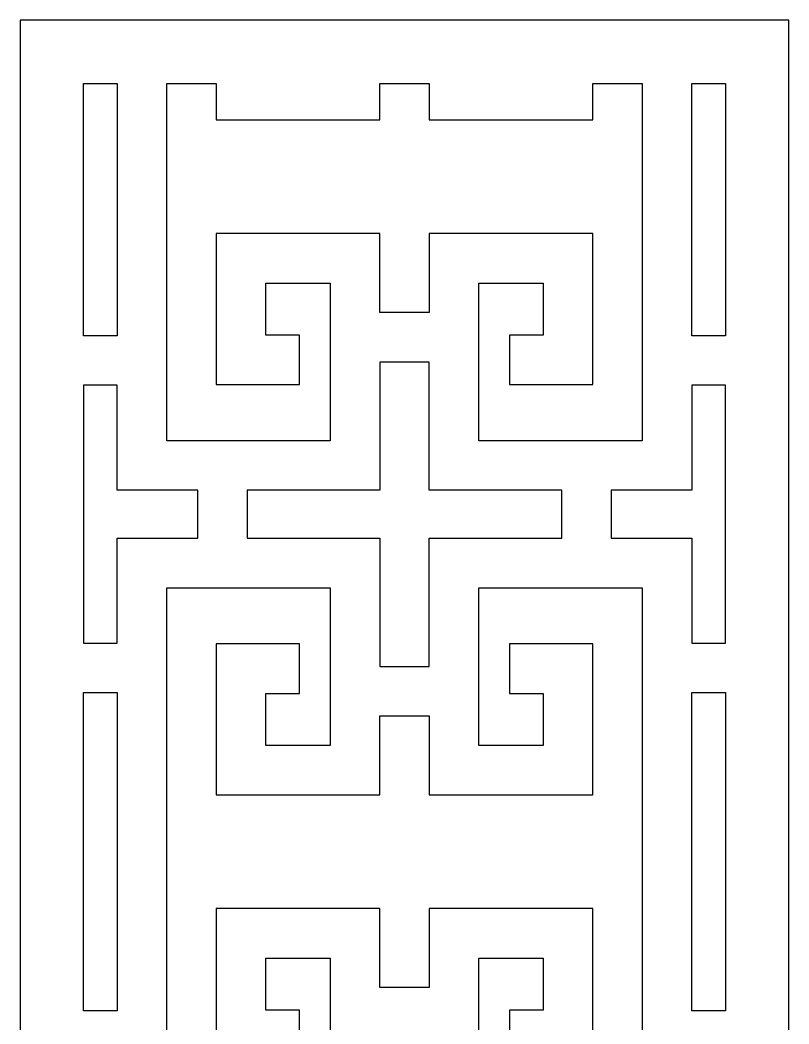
# Model space of a CAD drawing. Header units: centimetres. Extents: x -9.4 to 5.3, y -12.4 to 14.2.
# Drawn here: x -9.38 to -2.59, y 5.31 to 14.17 of the extents above; entities that cross this region are included whole.
import ezdxf

# ---------------------------------------------------------------- set-up
doc = ezdxf.new("R2010")
doc.units = ezdxf.units.CM
doc.header["$MEASUREMENT"] = 0
doc.layers.add('layer 1', color=7, linetype='Continuous')

msp = doc.modelspace()

# ---------------------------------------------------------------- linework, layer by layer
at = {"layer": 'layer 1', "color": 177}
for points, knots in [([(-3.14941, -12.43271), (-3.14941, -12.43271), (-3.44821, -12.43271), (-3.44821, -12.43271), (-3.44821, -12.43271), (-3.44821, -12.43271), (-3.88507, -12.43271), (-3.88507, -12.43271), (-3.88507, -12.43271), (-3.88507, -12.43271), (-4.32191, -12.43271), (-4.32191, -12.43271), (-4.32191, -12.43271), (-4.32191, -12.43271), (-4.75877, -12.43271), (-4.75877, -12.43271), (-4.75877, -12.43271), (-4.75877, -12.43271), (-5.32843, -12.43271), (-5.32843, -12.43271), (-5.32843, -12.43271), (-5.32843, -12.43271), (-6.63896, -12.43271), (-6.63896, -12.43271), (-6.63896, -12.43271), (-6.63896, -12.43271), (-7.20862, -12.43271), (-7.20862, -12.43271), (-7.20862, -12.43271), (-7.20862, -12.43271), (-7.64547, -12.43271), (-7.64547, -12.43271), (-7.64547, -12.43271), (-7.64547, -12.43271), (-8.08232, -12.43271), (-8.08232, -12.43271), (-8.08232, -12.43271), (-8.08232, -12.43271), (-8.51917, -12.43271), (-8.51917, -12.43271), (-8.51917, -12.43271), (-8.51917, -12.43271), (-8.81798, -12.43271), (-8.81798, -12.43271), (-8.81798, -12.43271), (-8.81798, -12.43271), (-9.37717, -12.43271), (-9.37717, -12.43271), (-9.37717, -12.43271), (-9.37717, -12.43271), (-9.37717, -12.43271), (-9.37717, -12.43271), (-9.37717, -12.43271), (-9.37717, -12.43271), (-9.37717, -11.87352), (-9.37717, -11.87352), (-9.37717, -11.87352), (-9.37717, -11.87352), (-9.37717, -11.87352), (-9.37717, -11.87352), (-9.37717, -11.87352), (-9.37717, -11.87352), (-9.37717, -11.04969), (-9.37717, -11.04969), (-9.37717, -11.04969), (-9.37717, -11.04969), (-9.37717, -8.06984), (-9.37717, -8.06984), (-9.37717, -8.06984), (-9.37717, -8.06984), (-9.37717, -5.08999), (-9.37717, -5.08999), (-9.37717, -5.08999), (-9.37717, -5.08999), (-9.37717, -2.11014), (-9.37717, -2.11014), (-9.37717, -2.11014), (-9.37717, -2.11014), (-9.37717, 0.86972), (-9.37717, 0.86972), (-9.37717, 0.86972), (-9.37717, 0.86972), (-9.37717, 3.84957), (-9.37717, 3.84957), (-9.37717, 3.84957), (-9.37717, 3.84957), (-9.37717, 6.82942), (-9.37717, 6.82942), (-9.37717, 6.82942), (-9.37717, 6.82942), (-9.37717, 9.80927), (-9.37717, 9.80927), (-9.37717, 9.80927), (-9.37717, 9.80927), (-9.37717, 12.78912), (-9.37717, 12.78912), (-9.37717, 12.78912), (-9.37717, 12.78912), (-9.37717, 13.61295), (-9.37717, 13.61295), (-9.37717, 13.61295), (-9.37717, 13.61295), (-9.37717, 14.17214), (-9.37717, 14.17214), (-9.37717, 14.17214), (-9.37717, 14.17214), (-8.81798, 14.17214), (-8.81798, 14.17214), (-8.81798, 14.17214), (-8.81798, 14.17214), (-8.51917, 14.17214), (-8.51917, 14.17214), (-8.51917, 14.17214), (-8.51917, 14.17214), (-8.08232, 14.17214), (-8.08232, 14.17214), (-8.08232, 14.17214), (-8.08232, 14.17214), (-7.64547, 14.17214), (-7.64547, 14.17214), (-7.64547, 14.17214), (-7.64547, 14.17214), (-7.20862, 14.17214), (-7.20862, 14.17214), (-7.20862, 14.17214), (-7.20862, 14.17214), (-6.63896, 14.17214), (-6.63896, 14.17214), (-6.63896, 14.17214), (-6.63896, 14.17214), (-5.32843, 14.17214), (-5.32843, 14.17214), (-5.32843, 14.17214), (-5.32843, 14.17214), (-4.75877, 14.17214), (-4.75877, 14.17214), (-4.75877, 14.17214), (-4.75877, 14.17214), (-4.32191, 14.17214), (-4.32191, 14.17214), (-4.32191, 14.17214), (-4.32191, 14.17214), (-3.88507, 14.17214), (-3.88507, 14.17214), (-3.88507, 14.17214), (-3.88507, 14.17214), (-3.44821, 14.17214), (-3.44821, 14.17214), (-3.44821, 14.17214), (-3.44821, 14.17214), (-3.14941, 14.17214), (-3.14941, 14.17214), (-3.14941, 14.17214), (-3.14941, 14.17214), (-2.59022, 14.17214), (-2.59022, 14.17214), (-2.59022, 14.17214), (-2.59022, 14.17214), (-2.59022, 14.17214), (-2.59022, 14.17214), (-2.59022, 14.17214), (-2.59022, 14.17214), (-2.59022, 13.61295), (-2.59022, 13.61295), (-2.59022, 13.61295), (-2.59022, 13.61295), (-2.59022, 13.61295), (-2.59022, 13.61295), (-2.59022, 13.61295), (-2.59022, 13.61295), (-2.59022, 12.78912), (-2.59022, 12.78912), (-2.59022, 12.78912), (-2.59022, 12.78912), (-2.59022, 9.80927), (-2.59022, 9.80927), (-2.59022, 9.80927), (-2.59022, 9.80927), (-2.59022, 6.82942), (-2.59022, 6.82942), (-2.59022, 6.82942), (-2.59022, 6.82942), (-2.59022, 3.84957), (-2.59022, 3.84957), (-2.59022, 3.84957), (-2.59022, 3.84957), (-2.59022, 0.86972), (-2.59022, 0.86972), (-2.59022, 0.86972), (-2.59022, 0.86972), (-2.59022, -2.11014), (-2.59022, -2.11014), (-2.59022, -2.11014), (-2.59022, -2.11014), (-2.59022, -5.08999), (-2.59022, -5.08999), (-2.59022, -5.08999), (-2.59022, -5.08999), (-2.59022, -8.06984), (-2.59022, -8.06984), (-2.59022, -8.06984), (-2.59022, -8.06984), (-2.59022, -11.04969), (-2.59022, -11.04969), (-2.59022, -11.04969), (-2.59022, -11.04969), (-2.59022, -11.87352), (-2.59022, -11.87352), (-2.59022, -11.87352), (-2.59022, -11.87352), (-2.59022, -12.43271), (-2.59022, -12.43271), (-2.59022, -12.43271), (-2.59022, -12.43271), (-3.14941, -12.43271), (-3.14941, -12.43271)], [0, 0, 0, 0, 0.0181818, 0.0181818, 0.0181818, 0.0181818, 0.0363636, 0.0363636, 0.0363636, 0.0363636, 0.0545455, 0.0545455, 0.0545455, 0.0545455, 0.0727273, 0.0727273, 0.0727273, 0.0727273, 0.0909091, 0.0909091, 0.0909091, 0.0909091, 0.1090909, 0.1090909, 0.1090909, 0.1090909, 0.1272727, 0.1272727, 0.1272727, 0.1272727, 0.1454545, 0.1454545, 0.1454545, 0.1454545, 0.1636364, 0.1636364, 0.1636364, 0.1636364, 0.1818182, 0.1818182, 0.1818182, 0.1818182, 0.2, 0.2, 0.2, 0.2, 0.2181818, 0.2181818, 0.2181818, 0.2181818, 0.2363636, 0.2363636, 0.2363636, 0.2363636, 0.2545455, 0.2545455, 0.2545455, 0.2545455, 0.2727273, 0.2727273, 0.2727273, 0.2727273, 0.2909091, 0.2909091, 0.2909091, 0.2909091, 0.3090909, 0.3090909, 0.3090909, 0.3090909, 0.3272727, 0.3272727, 0.3272727, 0.3272727, 0.3454545, 0.3454545, 0.3454545, 0.3454545, 0.3636364, 0.3636364, 0.3636364, 0.3636364, 0.3818182, 0.3818182, 0.3818182, 0.3818182, 0.4, 0.4, 0.4, 0.4, 0.4181818, 0.4181818, 0.4181818, 0.4181818, 0.4363636, 0.4363636, 0.4363636, 0.4363636, 0.4545455, 0.4545455, 0.4545455, 0.4545455, 0.4727273, 0.4727273, 0.4727273, 0.4727273, 0.4909091, 0.4909091, 0.4909091, 0.4909091, 0.5090909, 0.5090909, 0.5090909, 0.5090909, 0.5272727, 0.5272727, 0.5272727, 0.5272727, 0.5454545, 0.5454545, 0.5454545, 0.5454545, 0.5636364, 0.5636364, 0.5636364, 0.5636364, 0.5818182, 0.5818182, 0.5818182, 0.5818182, 0.6, 0.6, 0.6, 0.6, 0.6181818, 0.6181818, 0.6181818, 0.6181818, 0.6363636, 0.6363636, 0.6363636, 0.6363636, 0.6545455, 0.6545455, 0.6545455, 0.6545455, 0.6727273, 0.6727273, 0.6727273, 0.6727273, 0.6909091, 0.6909091, 0.6909091, 0.6909091, 0.7090909, 0.7090909, 0.7090909, 0.7090909, 0.7272727, 0.7272727, 0.7272727, 0.7272727, 0.7454545, 0.7454545, 0.7454545, 0.7454545, 0.7636364, 0.7636364, 0.7636364, 0.7636364, 0.7818182, 0.7818182, 0.7818182, 0.7818182, 0.8, 0.8, 0.8, 0.8, 0.8181818, 0.8181818, 0.8181818, 0.8181818, 0.8363636, 0.8363636, 0.8363636, 0.8363636, 0.8545455, 0.8545455, 0.8545455, 0.8545455, 0.8727273, 0.8727273, 0.8727273, 0.8727273, 0.8909091, 0.8909091, 0.8909091, 0.8909091, 0.9090909, 0.9090909, 0.9090909, 0.9090909, 0.9272727, 0.9272727, 0.9272727, 0.9272727, 0.9454545, 0.9454545, 0.9454545, 0.9454545, 0.9636364, 0.9636364, 0.9636364, 0.9636364, 1, 1, 1, 1]), ([(-8.51917, 13.61295), (-8.51917, 13.61295), (-8.81798, 13.61295), (-8.81798, 13.61295), (-8.81798, 13.61295), (-8.81798, 13.61295), (-8.81798, 12.78912), (-8.81798, 12.78912), (-8.81798, 12.78912), (-8.81798, 12.78912), (-8.81798, 11.38471), (-8.81798, 11.38471), (-8.81798, 11.38471), (-8.81798, 11.38471), (-8.51917, 11.38471), (-8.51917, 11.38471), (-8.51917, 11.38471), (-8.51917, 11.38471), (-8.51917, 12.78912), (-8.51917, 12.78912), (-8.51917, 12.78912), (-8.51917, 12.78912), (-8.51917, 13.61295), (-8.51917, 13.61295)], [0, 0, 0, 0, 0.1428571, 0.1428571, 0.1428571, 0.1428571, 0.2857143, 0.2857143, 0.2857143, 0.2857143, 0.4285714, 0.4285714, 0.4285714, 0.4285714, 0.5714286, 0.5714286, 0.5714286, 0.5714286, 0.7142857, 0.7142857, 0.7142857, 0.7142857, 1, 1, 1, 1]), ([(-3.88507, 13.61295), (-3.88507, 13.61295), (-4.32191, 13.61295), (-4.32191, 13.61295), (-4.32191, 13.61295), (-4.32191, 13.61295), (-4.32191, 13.29142), (-4.32191, 13.29142), (-4.32191, 13.29142), (-4.32191, 13.29142), (-4.75877, 13.29142), (-4.75877, 13.29142), (-4.75877, 13.29142), (-4.75877, 13.29142), (-4.75877, 13.29142), (-4.75877, 13.29142), (-4.75877, 13.29142), (-4.75877, 13.29142), (-5.32844, 13.29142), (-5.32844, 13.29142), (-5.32844, 13.29142), (-5.32844, 13.29142), (-5.32844, 13.29142), (-5.32844, 13.29142), (-5.32844, 13.29142), (-5.32844, 13.29142), (-5.76528, 13.29142), (-5.76528, 13.29142), (-5.76528, 13.29142), (-5.76528, 13.29142), (-5.76529, 13.61295), (-5.76529, 13.61295), (-5.76529, 13.61295), (-5.76529, 13.61295), (-6.2021, 13.61295), (-6.2021, 13.61295), (-6.2021, 13.61295), (-6.2021, 13.61295), (-6.2021, 13.29142), (-6.2021, 13.29142), (-6.2021, 13.29142), (-6.2021, 13.29142), (-6.63895, 13.29142), (-6.63895, 13.29142), (-6.63895, 13.29142), (-6.63895, 13.29142), (-6.63895, 13.29142), (-6.63895, 13.29142), (-6.63895, 13.29142), (-6.63895, 13.29142), (-7.20862, 13.29142), (-7.20862, 13.29142), (-7.20862, 13.29142), (-7.20862, 13.29142), (-7.20862, 13.29142), (-7.20862, 13.29142), (-7.20862, 13.29142), (-7.20862, 13.29142), (-7.64547, 13.29142), (-7.64547, 13.29142), (-7.64547, 13.29142), (-7.64547, 13.29142), (-7.64547, 13.61295), (-7.64547, 13.61295), (-7.64547, 13.61295), (-7.64547, 13.61295), (-8.08232, 13.61295), (-8.08232, 13.61295), (-8.08232, 13.61295), (-8.08232, 13.61295), (-8.08232, 12.78912), (-8.08232, 12.78912), (-8.08232, 12.78912), (-8.08232, 12.78912), (-8.08232, 10.45821), (-8.08232, 10.45821), (-8.08232, 10.45821), (-8.08232, 10.45821), (-6.63896, 10.45821), (-6.63896, 10.45821), (-6.63896, 10.45821), (-6.63896, 10.45821), (-6.63896, 11.84996), (-6.63896, 11.84996), (-6.63896, 11.84996), (-6.63896, 11.84996), (-7.20862, 11.84996), (-7.20862, 11.84996), (-7.20862, 11.84996), (-7.20862, 11.84996), (-7.20862, 11.39105), (-7.20862, 11.39105), (-7.20862, 11.39105), (-7.20862, 11.39105), (-6.90981, 11.39105), (-6.90981, 11.39105), (-6.90981, 11.39105), (-6.90981, 11.39105), (-6.90981, 10.95419), (-6.90981, 10.95419), (-6.90981, 10.95419), (-6.90981, 10.95419), (-7.20862, 10.95419), (-7.20862, 10.95419), (-7.20862, 10.95419), (-7.20862, 10.95419), (-7.20862, 10.95419), (-7.20862, 10.95419), (-7.20862, 10.95419), (-7.20862, 10.95419), (-7.64547, 10.95419), (-7.64547, 10.95419), (-7.64547, 10.95419), (-7.64547, 10.95419), (-7.64547, 12.28683), (-7.64547, 12.28683), (-7.64547, 12.28683), (-7.64547, 12.28683), (-7.20862, 12.28683), (-7.20862, 12.28683), (-7.20862, 12.28683), (-7.20862, 12.28683), (-7.20862, 12.28683), (-7.20862, 12.28683), (-7.20862, 12.28683), (-7.20862, 12.28683), (-6.63895, 12.28683), (-6.63895, 12.28683), (-6.63895, 12.28683), (-6.63895, 12.28683), (-6.63895, 12.28682), (-6.63895, 12.28682), (-6.63895, 12.28682), (-6.63895, 12.28682), (-6.2021, 12.28682), (-6.2021, 12.28682), (-6.2021, 12.28682), (-6.2021, 12.28682), (-6.2021, 11.5897), (-6.2021, 11.5897), (-6.2021, 11.5897), (-6.2021, 11.5897), (-5.98369, 11.5897), (-5.98369, 11.5897), (-5.98369, 11.5897), (-5.98369, 11.5897), (-5.76529, 11.5897), (-5.76529, 11.5897), (-5.76529, 11.5897), (-5.76529, 11.5897), (-5.76528, 12.28682), (-5.76528, 12.28682), (-5.76528, 12.28682), (-5.76528, 12.28682), (-5.32844, 12.28682), (-5.32844, 12.28682), (-5.32844, 12.28682), (-5.32844, 12.28682), (-5.32844, 12.28683), (-5.32844, 12.28683), (-5.32844, 12.28683), (-5.32844, 12.28683), (-4.75877, 12.28683), (-4.75877, 12.28683), (-4.75877, 12.28683), (-4.75877, 12.28683), (-4.75877, 12.28683), (-4.75877, 12.28683), (-4.75877, 12.28683), (-4.75877, 12.28683), (-4.32191, 12.28683), (-4.32191, 12.28683), (-4.32191, 12.28683), (-4.32191, 12.28683), (-4.32191, 10.95419), (-4.32191, 10.95419), (-4.32191, 10.95419), (-4.32191, 10.95419), (-4.75876, 10.95419), (-4.75876, 10.95419), (-4.75876, 10.95419), (-4.75876, 10.95419), (-4.75877, 10.95419), (-4.75877, 10.95419), (-4.75877, 10.95419), (-4.75877, 10.95419), (-5.05758, 10.95419), (-5.05758, 10.95419), (-5.05758, 10.95419), (-5.05758, 10.95419), (-5.05758, 11.39105), (-5.05758, 11.39105), (-5.05758, 11.39105), (-5.05758, 11.39105), (-4.75877, 11.39105), (-4.75877, 11.39105), (-4.75877, 11.39105), (-4.75877, 11.39105), (-4.75877, 11.84996), (-4.75877, 11.84996), (-4.75877, 11.84996), (-4.75877, 11.84996), (-5.32843, 11.84996), (-5.32843, 11.84996), (-5.32843, 11.84996), (-5.32843, 11.84996), (-5.32843, 10.45821), (-5.32843, 10.45821), (-5.32843, 10.45821), (-5.32843, 10.45821), (-3.88507, 10.45821), (-3.88507, 10.45821), (-3.88507, 10.45821), (-3.88507, 10.45821), (-3.88507, 12.78912), (-3.88507, 12.78912), (-3.88507, 12.78912), (-3.88507, 12.78912), (-3.88507, 13.61295), (-3.88507, 13.61295)], [0, 0, 0, 0, 0.0178571, 0.0178571, 0.0178571, 0.0178571, 0.0357143, 0.0357143, 0.0357143, 0.0357143, 0.0535714, 0.0535714, 0.0535714, 0.0535714, 0.0714286, 0.0714286, 0.0714286, 0.0714286, 0.0892857, 0.0892857, 0.0892857, 0.0892857, 0.1071429, 0.1071429, 0.1071429, 0.1071429, 0.125, 0.125, 0.125, 0.125, 0.1428571, 0.1428571, 0.1428571, 0.1428571, 0.1607143, 0.1607143, 0.1607143, 0.1607143, 0.1785714, 0.1785714, 0.1785714, 0.1785714, 0.1964286, 0.1964286, 0.1964286, 0.1964286, 0.2142857, 0.2142857, 0.2142857, 0.2142857, 0.2321429, 0.2321429, 0.2321429, 0.2321429, 0.25, 0.25, 0.25, 0.25, 0.2678571, 0.2678571, 0.2678571, 0.2678571, 0.2857143, 0.2857143, 0.2857143, 0.2857143, 0.3035714, 0.3035714, 0.3035714, 0.3035714, 0.3214286, 0.3214286, 0.3214286, 0.3214286, 0.3392857, 0.3392857, 0.3392857, 0.3392857, 0.3571429, 0.3571429, 0.3571429, 0.3571429, 0.375, 0.375, 0.375, 0.375, 0.3928571, 0.3928571, 0.3928571, 0.3928571, 0.4107143, 0.4107143, 0.4107143, 0.4107143, 0.4285714, 0.4285714, 0.4285714, 0.4285714, 0.4464286, 0.4464286, 0.4464286, 0.4464286, 0.4642857, 0.4642857, 0.4642857, 0.4642857, 0.4821429, 0.4821429, 0.4821429, 0.4821429, 0.5, 0.5, 0.5, 0.5, 0.5178571, 0.5178571, 0.5178571, 0.5178571, 0.5357143, 0.5357143, 0.5357143, 0.5357143, 0.5535714, 0.5535714, 0.5535714, 0.5535714, 0.5714286, 0.5714286, 0.5714286, 0.5714286, 0.5892857, 0.5892857, 0.5892857, 0.5892857, 0.6071429, 0.6071429, 0.6071429, 0.6071429, 0.625, 0.625, 0.625, 0.625, 0.6428571, 0.6428571, 0.6428571, 0.6428571, 0.6607143, 0.6607143, 0.6607143, 0.6607143, 0.6785714, 0.6785714, 0.6785714, 0.6785714, 0.6964286, 0.6964286, 0.6964286, 0.6964286, 0.7142857, 0.7142857, 0.7142857, 0.7142857, 0.7321429, 0.7321429, 0.7321429, 0.7321429, 0.75, 0.75, 0.75, 0.75, 0.7678571, 0.7678571, 0.7678571, 0.7678571, 0.7857143, 0.7857143, 0.7857143, 0.7857143, 0.8035714, 0.8035714, 0.8035714, 0.8035714, 0.8214286, 0.8214286, 0.8214286, 0.8214286, 0.8392857, 0.8392857, 0.8392857, 0.8392857, 0.8571429, 0.8571429, 0.8571429, 0.8571429, 0.875, 0.875, 0.875, 0.875, 0.8928571, 0.8928571, 0.8928571, 0.8928571, 0.9107143, 0.9107143, 0.9107143, 0.9107143, 0.9285714, 0.9285714, 0.9285714, 0.9285714, 0.9464286, 0.9464286, 0.9464286, 0.9464286, 0.9642857, 0.9642857, 0.9642857, 0.9642857, 1, 1, 1, 1]), ([(-3.14941, 13.61295), (-3.14941, 13.61295), (-3.44821, 13.61295), (-3.44821, 13.61295), (-3.44821, 13.61295), (-3.44821, 13.61295), (-3.44821, 12.78912), (-3.44821, 12.78912), (-3.44821, 12.78912), (-3.44821, 12.78912), (-3.44821, 11.38471), (-3.44821, 11.38471), (-3.44821, 11.38471), (-3.44821, 11.38471), (-3.14941, 11.38471), (-3.14941, 11.38471), (-3.14941, 11.38471), (-3.14941, 11.38471), (-3.14941, 12.78912), (-3.14941, 12.78912), (-3.14941, 12.78912), (-3.14941, 12.78912), (-3.14941, 13.61295), (-3.14941, 13.61295)], [0, 0, 0, 0, 0.1428571, 0.1428571, 0.1428571, 0.1428571, 0.2857143, 0.2857143, 0.2857143, 0.2857143, 0.4285714, 0.4285714, 0.4285714, 0.4285714, 0.5714286, 0.5714286, 0.5714286, 0.5714286, 0.7142857, 0.7142857, 0.7142857, 0.7142857, 1, 1, 1, 1]), ([(-5.76529, 11.15284), (-5.76529, 11.15284), (-5.76528, 10.02135), (-5.76528, 10.02135), (-5.76528, 10.02135), (-5.76528, 10.02135), (-5.32843, 10.02135), (-5.32843, 10.02135), (-5.32843, 10.02135), (-5.32843, 10.02135), (-5.32843, 10.02135), (-5.32843, 10.02135), (-5.32843, 10.02135), (-5.32843, 10.02135), (-4.59626, 10.02135), (-4.59626, 10.02135), (-4.59626, 10.02135), (-4.59626, 10.02135), (-4.59626, 9.80927), (-4.59626, 9.80927), (-4.59626, 9.80927), (-4.59626, 9.80927), (-4.59626, 9.59719), (-4.59626, 9.59719), (-4.59626, 9.59719), (-4.59626, 9.59719), (-5.32843, 9.59719), (-5.32843, 9.59719), (-5.32843, 9.59719), (-5.32843, 9.59719), (-5.32843, 9.59719), (-5.32843, 9.59719), (-5.32843, 9.59719), (-5.32843, 9.59719), (-5.76528, 9.59719), (-5.76528, 9.59719), (-5.76528, 9.59719), (-5.76528, 9.59719), (-5.76529, 8.46571), (-5.76529, 8.46571), (-5.76529, 8.46571), (-5.76529, 8.46571), (-5.98369, 8.46571), (-5.98369, 8.46571), (-5.98369, 8.46571), (-5.98369, 8.46571), (-6.2021, 8.46571), (-6.2021, 8.46571), (-6.2021, 8.46571), (-6.2021, 8.46571), (-6.2021, 9.59719), (-6.2021, 9.59719), (-6.2021, 9.59719), (-6.2021, 9.59719), (-6.63895, 9.59719), (-6.63895, 9.59719), (-6.63895, 9.59719), (-6.63895, 9.59719), (-6.63896, 9.59719), (-6.63896, 9.59719), (-6.63896, 9.59719), (-6.63896, 9.59719), (-7.37113, 9.59719), (-7.37113, 9.59719), (-7.37113, 9.59719), (-7.37113, 9.59719), (-7.37113, 9.80927), (-7.37113, 9.80927), (-7.37113, 9.80927), (-7.37113, 9.80927), (-7.37113, 10.02135), (-7.37113, 10.02135), (-7.37113, 10.02135), (-7.37113, 10.02135), (-6.63896, 10.02135), (-6.63896, 10.02135), (-6.63896, 10.02135), (-6.63896, 10.02135), (-6.63895, 10.02135), (-6.63895, 10.02135), (-6.63895, 10.02135), (-6.63895, 10.02135), (-6.2021, 10.02135), (-6.2021, 10.02135), (-6.2021, 10.02135), (-6.2021, 10.02135), (-6.2021, 11.15284), (-6.2021, 11.15284), (-6.2021, 11.15284), (-6.2021, 11.15284), (-5.98369, 11.15284), (-5.98369, 11.15284), (-5.98369, 11.15284), (-5.98369, 11.15284), (-5.76529, 11.15284), (-5.76529, 11.15284)], [0, 0, 0, 0, 0.04, 0.04, 0.04, 0.04, 0.08, 0.08, 0.08, 0.08, 0.12, 0.12, 0.12, 0.12, 0.16, 0.16, 0.16, 0.16, 0.2, 0.2, 0.2, 0.2, 0.24, 0.24, 0.24, 0.24, 0.28, 0.28, 0.28, 0.28, 0.32, 0.32, 0.32, 0.32, 0.36, 0.36, 0.36, 0.36, 0.4, 0.4, 0.4, 0.4, 0.44, 0.44, 0.44, 0.44, 0.48, 0.48, 0.48, 0.48, 0.52, 0.52, 0.52, 0.52, 0.56, 0.56, 0.56, 0.56, 0.6, 0.6, 0.6, 0.6, 0.64, 0.64, 0.64, 0.64, 0.68, 0.68, 0.68, 0.68, 0.72, 0.72, 0.72, 0.72, 0.76, 0.76, 0.76, 0.76, 0.8, 0.8, 0.8, 0.8, 0.84, 0.84, 0.84, 0.84, 0.88, 0.88, 0.88, 0.88, 0.92, 0.92, 0.92, 0.92, 1, 1, 1, 1]), ([(-8.81798, 9.80927), (-8.81798, 9.80927), (-8.81798, 10.94785), (-8.81798, 10.94785), (-8.81798, 10.94785), (-8.81798, 10.94785), (-8.51917, 10.94785), (-8.51917, 10.94785), (-8.51917, 10.94785), (-8.51917, 10.94785), (-8.51917, 10.02135), (-8.51917, 10.02135), (-8.51917, 10.02135), (-8.51917, 10.02135), (-8.08232, 10.02135), (-8.08232, 10.02135), (-8.08232, 10.02135), (-8.08232, 10.02135), (-8.08232, 10.02135), (-8.08232, 10.02135), (-8.08232, 10.02135), (-8.08232, 10.02135), (-7.80798, 10.02135), (-7.80798, 10.02135), (-7.80798, 10.02135), (-7.80798, 10.02135), (-7.80798, 9.80927), (-7.80798, 9.80927), (-7.80798, 9.80927), (-7.80798, 9.80927), (-7.80798, 9.59719), (-7.80798, 9.59719), (-7.80798, 9.59719), (-7.80798, 9.59719), (-8.08232, 9.59719), (-8.08232, 9.59719), (-8.08232, 9.59719), (-8.08232, 9.59719), (-8.08232, 9.59719), (-8.08232, 9.59719), (-8.08232, 9.59719), (-8.08232, 9.59719), (-8.51917, 9.59719), (-8.51917, 9.59719), (-8.51917, 9.59719), (-8.51917, 9.59719), (-8.51917, 8.67069), (-8.51917, 8.67069), (-8.51917, 8.67069), (-8.51917, 8.67069), (-8.81798, 8.67069), (-8.81798, 8.67069), (-8.81798, 8.67069), (-8.81798, 8.67069), (-8.81798, 9.80927), (-8.81798, 9.80927)], [0, 0, 0, 0, 0.0666667, 0.0666667, 0.0666667, 0.0666667, 0.1333333, 0.1333333, 0.1333333, 0.1333333, 0.2, 0.2, 0.2, 0.2, 0.2666667, 0.2666667, 0.2666667, 0.2666667, 0.3333333, 0.3333333, 0.3333333, 0.3333333, 0.4, 0.4, 0.4, 0.4, 0.4666667, 0.4666667, 0.4666667, 0.4666667, 0.5333333, 0.5333333, 0.5333333, 0.5333333, 0.6, 0.6, 0.6, 0.6, 0.6666667, 0.6666667, 0.6666667, 0.6666667, 0.7333333, 0.7333333, 0.7333333, 0.7333333, 0.8, 0.8, 0.8, 0.8, 0.8666667, 0.8666667, 0.8666667, 0.8666667, 1, 1, 1, 1]), ([(-4.1594, 9.80927), (-4.1594, 9.80927), (-4.1594, 10.02135), (-4.1594, 10.02135), (-4.1594, 10.02135), (-4.1594, 10.02135), (-3.88507, 10.02135), (-3.88507, 10.02135), (-3.88507, 10.02135), (-3.88507, 10.02135), (-3.88506, 10.02135), (-3.88506, 10.02135), (-3.88506, 10.02135), (-3.88506, 10.02135), (-3.44821, 10.02135), (-3.44821, 10.02135), (-3.44821, 10.02135), (-3.44821, 10.02135), (-3.44821, 10.94785), (-3.44821, 10.94785), (-3.44821, 10.94785), (-3.44821, 10.94785), (-3.14941, 10.94785), (-3.14941, 10.94785), (-3.14941, 10.94785), (-3.14941, 10.94785), (-3.14941, 9.80927), (-3.14941, 9.80927), (-3.14941, 9.80927), (-3.14941, 9.80927), (-3.14941, 8.67069), (-3.14941, 8.67069), (-3.14941, 8.67069), (-3.14941, 8.67069), (-3.44821, 8.67069), (-3.44821, 8.67069), (-3.44821, 8.67069), (-3.44821, 8.67069), (-3.44821, 9.59719), (-3.44821, 9.59719), (-3.44821, 9.59719), (-3.44821, 9.59719), (-3.88506, 9.59719), (-3.88506, 9.59719), (-3.88506, 9.59719), (-3.88506, 9.59719), (-3.88507, 9.59719), (-3.88507, 9.59719), (-3.88507, 9.59719), (-3.88507, 9.59719), (-4.1594, 9.59719), (-4.1594, 9.59719), (-4.1594, 9.59719), (-4.1594, 9.59719), (-4.1594, 9.80927), (-4.1594, 9.80927)], [0, 0, 0, 0, 0.0666667, 0.0666667, 0.0666667, 0.0666667, 0.1333333, 0.1333333, 0.1333333, 0.1333333, 0.2, 0.2, 0.2, 0.2, 0.2666667, 0.2666667, 0.2666667, 0.2666667, 0.3333333, 0.3333333, 0.3333333, 0.3333333, 0.4, 0.4, 0.4, 0.4, 0.4666667, 0.4666667, 0.4666667, 0.4666667, 0.5333333, 0.5333333, 0.5333333, 0.5333333, 0.6, 0.6, 0.6, 0.6, 0.6666667, 0.6666667, 0.6666667, 0.6666667, 0.7333333, 0.7333333, 0.7333333, 0.7333333, 0.8, 0.8, 0.8, 0.8, 0.8666667, 0.8666667, 0.8666667, 0.8666667, 1, 1, 1, 1]), ([(-3.88507, 6.82942), (-3.88507, 6.82942), (-3.88507, 9.16033), (-3.88507, 9.16033), (-3.88507, 9.16033), (-3.88507, 9.16033), (-5.32843, 9.16033), (-5.32843, 9.16033), (-5.32843, 9.16033), (-5.32843, 9.16033), (-5.32843, 7.76858), (-5.32843, 7.76858), (-5.32843, 7.76858), (-5.32843, 7.76858), (-4.75877, 7.76858), (-4.75877, 7.76858), (-4.75877, 7.76858), (-4.75877, 7.76858), (-4.75877, 8.22749), (-4.75877, 8.22749), (-4.75877, 8.22749), (-4.75877, 8.22749), (-5.05758, 8.22749), (-5.05758, 8.22749), (-5.05758, 8.22749), (-5.05758, 8.22749), (-5.05758, 8.66435), (-5.05758, 8.66435), (-5.05758, 8.66435), (-5.05758, 8.66435), (-4.75877, 8.66435), (-4.75877, 8.66435), (-4.75877, 8.66435), (-4.75877, 8.66435), (-4.75876, 8.66435), (-4.75876, 8.66435), (-4.75876, 8.66435), (-4.75876, 8.66435), (-4.32191, 8.66435), (-4.32191, 8.66435), (-4.32191, 8.66435), (-4.32191, 8.66435), (-4.32191, 7.33172), (-4.32191, 7.33172), (-4.32191, 7.33172), (-4.32191, 7.33172), (-4.75877, 7.33172), (-4.75877, 7.33172), (-4.75877, 7.33172), (-4.75877, 7.33172), (-4.75877, 7.33172), (-4.75877, 7.33172), (-4.75877, 7.33172), (-4.75877, 7.33172), (-5.32844, 7.33172), (-5.32844, 7.33172), (-5.32844, 7.33172), (-5.32844, 7.33172), (-5.32844, 7.33172), (-5.32844, 7.33172), (-5.32844, 7.33172), (-5.32844, 7.33172), (-5.76528, 7.33172), (-5.76528, 7.33172), (-5.76528, 7.33172), (-5.76528, 7.33172), (-5.76529, 8.02884), (-5.76529, 8.02884), (-5.76529, 8.02884), (-5.76529, 8.02884), (-5.98369, 8.02884), (-5.98369, 8.02884), (-5.98369, 8.02884), (-5.98369, 8.02884), (-6.2021, 8.02884), (-6.2021, 8.02884), (-6.2021, 8.02884), (-6.2021, 8.02884), (-6.2021, 7.33172), (-6.2021, 7.33172), (-6.2021, 7.33172), (-6.2021, 7.33172), (-6.63895, 7.33172), (-6.63895, 7.33172), (-6.63895, 7.33172), (-6.63895, 7.33172), (-6.63895, 7.33172), (-6.63895, 7.33172), (-6.63895, 7.33172), (-6.63895, 7.33172), (-7.20862, 7.33172), (-7.20862, 7.33172), (-7.20862, 7.33172), (-7.20862, 7.33172), (-7.20862, 7.33172), (-7.20862, 7.33172), (-7.20862, 7.33172), (-7.20862, 7.33172), (-7.64547, 7.33172), (-7.64547, 7.33172), (-7.64547, 7.33172), (-7.64547, 7.33172), (-7.64547, 8.66435), (-7.64547, 8.66435), (-7.64547, 8.66435), (-7.64547, 8.66435), (-7.20862, 8.66435), (-7.20862, 8.66435), (-7.20862, 8.66435), (-7.20862, 8.66435), (-7.20862, 8.66435), (-7.20862, 8.66435), (-7.20862, 8.66435), (-7.20862, 8.66435), (-6.90981, 8.66435), (-6.90981, 8.66435), (-6.90981, 8.66435), (-6.90981, 8.66435), (-6.90981, 8.22749), (-6.90981, 8.22749), (-6.90981, 8.22749), (-6.90981, 8.22749), (-7.20862, 8.22749), (-7.20862, 8.22749), (-7.20862, 8.22749), (-7.20862, 8.22749), (-7.20862, 7.76858), (-7.20862, 7.76858), (-7.20862, 7.76858), (-7.20862, 7.76858), (-6.63896, 7.76858), (-6.63896, 7.76858), (-6.63896, 7.76858), (-6.63896, 7.76858), (-6.63896, 9.16033), (-6.63896, 9.16033), (-6.63896, 9.16033), (-6.63896, 9.16033), (-8.08232, 9.16033), (-8.08232, 9.16033), (-8.08232, 9.16033), (-8.08232, 9.16033), (-8.08232, 6.82942), (-8.08232, 6.82942), (-8.08232, 6.82942), (-8.08232, 6.82942), (-8.08232, 4.49851), (-8.08232, 4.49851), (-8.08232, 4.49851), (-8.08232, 4.49851), (-6.63896, 4.49851), (-6.63896, 4.49851), (-6.63896, 4.49851), (-6.63896, 4.49851), (-6.63896, 5.89026), (-6.63896, 5.89026), (-6.63896, 5.89026), (-6.63896, 5.89026), (-7.20862, 5.89026), (-7.20862, 5.89026), (-7.20862, 5.89026), (-7.20862, 5.89026), (-7.20862, 5.43135), (-7.20862, 5.43135), (-7.20862, 5.43135), (-7.20862, 5.43135), (-6.90981, 5.43135), (-6.90981, 5.43135), (-6.90981, 5.43135), (-6.90981, 5.43135), (-6.90981, 4.99449), (-6.90981, 4.99449), (-6.90981, 4.99449), (-6.90981, 4.99449), (-7.20862, 4.99449), (-7.20862, 4.99449), (-7.20862, 4.99449), (-7.20862, 4.99449), (-7.20862, 4.99449), (-7.20862, 4.99449), (-7.20862, 4.99449), (-7.20862, 4.99449), (-7.64547, 4.99449), (-7.64547, 4.99449), (-7.64547, 4.99449), (-7.64547, 4.99449), (-7.64547, 6.32712), (-7.64547, 6.32712), (-7.64547, 6.32712), (-7.64547, 6.32712), (-7.20862, 6.32712), (-7.20862, 6.32712), (-7.20862, 6.32712), (-7.20862, 6.32712), (-7.20862, 6.32712), (-7.20862, 6.32712), (-7.20862, 6.32712), (-7.20862, 6.32712), (-6.63895, 6.32712), (-6.63895, 6.32712), (-6.63895, 6.32712), (-6.63895, 6.32712), (-6.63895, 6.32712), (-6.63895, 6.32712), (-6.63895, 6.32712), (-6.63895, 6.32712), (-6.2021, 6.32712), (-6.2021, 6.32712), (-6.2021, 6.32712), (-6.2021, 6.32712), (-6.2021, 5.63), (-6.2021, 5.63), (-6.2021, 5.63), (-6.2021, 5.63), (-5.98369, 5.63), (-5.98369, 5.63), (-5.98369, 5.63), (-5.98369, 5.63), (-5.76529, 5.63), (-5.76529, 5.63), (-5.76529, 5.63), (-5.76529, 5.63), (-5.76528, 6.32712), (-5.76528, 6.32712), (-5.76528, 6.32712), (-5.76528, 6.32712), (-5.32844, 6.32712), (-5.32844, 6.32712), (-5.32844, 6.32712), (-5.32844, 6.32712), (-5.32844, 6.32712), (-5.32844, 6.32712), (-5.32844, 6.32712), (-5.32844, 6.32712), (-4.75877, 6.32712), (-4.75877, 6.32712), (-4.75877, 6.32712), (-4.75877, 6.32712), (-4.75877, 6.32712), (-4.75877, 6.32712), (-4.75877, 6.32712), (-4.75877, 6.32712), (-4.32191, 6.32712), (-4.32191, 6.32712), (-4.32191, 6.32712), (-4.32191, 6.32712), (-4.32191, 4.99449), (-4.32191, 4.99449), (-4.32191, 4.99449), (-4.32191, 4.99449), (-4.75876, 4.99449), (-4.75876, 4.99449), (-4.75876, 4.99449), (-4.75876, 4.99449), (-4.75877, 4.99449), (-4.75877, 4.99449), (-4.75877, 4.99449), (-4.75877, 4.99449), (-5.05758, 4.99449), (-5.05758, 4.99449), (-5.05758, 4.99449), (-5.05758, 4.99449), (-5.05758, 5.43135), (-5.05758, 5.43135), (-5.05758, 5.43135), (-5.05758, 5.43135), (-4.75877, 5.43135), (-4.75877, 5.43135), (-4.75877, 5.43135), (-4.75877, 5.43135), (-4.75877, 5.89026), (-4.75877, 5.89026), (-4.75877, 5.89026), (-4.75877, 5.89026), (-5.32843, 5.89026), (-5.32843, 5.89026), (-5.32843, 5.89026), (-5.32843, 5.89026), (-5.32843, 4.49851), (-5.32843, 4.49851), (-5.32843, 4.49851), (-5.32843, 4.49851), (-3.88507, 4.49851), (-3.88507, 4.49851), (-3.88507, 4.49851), (-3.88507, 4.49851), (-3.88507, 6.82942), (-3.88507, 6.82942)], [0, 0, 0, 0, 0.0136986, 0.0136986, 0.0136986, 0.0136986, 0.0273973, 0.0273973, 0.0273973, 0.0273973, 0.0410959, 0.0410959, 0.0410959, 0.0410959, 0.0547945, 0.0547945, 0.0547945, 0.0547945, 0.0684932, 0.0684932, 0.0684932, 0.0684932, 0.0821918, 0.0821918, 0.0821918, 0.0821918, 0.0958904, 0.0958904, 0.0958904, 0.0958904, 0.109589, 0.109589, 0.109589, 0.109589, 0.1232877, 0.1232877, 0.1232877, 0.1232877, 0.1369863, 0.1369863, 0.1369863, 0.1369863, 0.1506849, 0.1506849, 0.1506849, 0.1506849, 0.1643836, 0.1643836, 0.1643836, 0.1643836, 0.1780822, 0.1780822, 0.1780822, 0.1780822, 0.1917808, 0.1917808, 0.1917808, 0.1917808, 0.2054795, 0.2054795, 0.2054795, 0.2054795, 0.2191781, 0.2191781, 0.2191781, 0.2191781, 0.2328767, 0.2328767, 0.2328767, 0.2328767, 0.2465753, 0.2465753, 0.2465753, 0.2465753, 0.260274, 0.260274, 0.260274, 0.260274, 0.2739726, 0.2739726, 0.2739726, 0.2739726, 0.2876712, 0.2876712, 0.2876712, 0.2876712, 0.3013699, 0.3013699, 0.3013699, 0.3013699, 0.3150685, 0.3150685, 0.3150685, 0.3150685, 0.3287671, 0.3287671, 0.3287671, 0.3287671, 0.3424658, 0.3424658, 0.3424658, 0.3424658, 0.3561644, 0.3561644, 0.3561644, 0.3561644, 0.369863, 0.369863, 0.369863, 0.369863, 0.3835616, 0.3835616, 0.3835616, 0.3835616, 0.3972603, 0.3972603, 0.3972603, 0.3972603, 0.4109589, 0.4109589, 0.4109589, 0.4109589, 0.4246575, 0.4246575, 0.4246575, 0.4246575, 0.4383562, 0.4383562, 0.4383562, 0.4383562, 0.4520548, 0.4520548, 0.4520548, 0.4520548, 0.4657534, 0.4657534, 0.4657534, 0.4657534, 0.4794521, 0.4794521, 0.4794521, 0.4794521, 0.4931507, 0.4931507, 0.4931507, 0.4931507, 0.5068493, 0.5068493, 0.5068493, 0.5068493, 0.5205479, 0.5205479, 0.5205479, 0.5205479, 0.5342466, 0.5342466, 0.5342466, 0.5342466, 0.5479452, 0.5479452, 0.5479452, 0.5479452, 0.5616438, 0.5616438, 0.5616438, 0.5616438, 0.5753425, 0.5753425, 0.5753425, 0.5753425, 0.5890411, 0.5890411, 0.5890411, 0.5890411, 0.6027397, 0.6027397, 0.6027397, 0.6027397, 0.6164384, 0.6164384, 0.6164384, 0.6164384, 0.630137, 0.630137, 0.630137, 0.630137, 0.6438356, 0.6438356, 0.6438356, 0.6438356, 0.6575342, 0.6575342, 0.6575342, 0.6575342, 0.6712329, 0.6712329, 0.6712329, 0.6712329, 0.6849315, 0.6849315, 0.6849315, 0.6849315, 0.6986301, 0.6986301, 0.6986301, 0.6986301, 0.7123288, 0.7123288, 0.7123288, 0.7123288, 0.7260274, 0.7260274, 0.7260274, 0.7260274, 0.739726, 0.739726, 0.739726, 0.739726, 0.7534247, 0.7534247, 0.7534247, 0.7534247, 0.7671233, 0.7671233, 0.7671233, 0.7671233, 0.7808219, 0.7808219, 0.7808219, 0.7808219, 0.7945205, 0.7945205, 0.7945205, 0.7945205, 0.8082192, 0.8082192, 0.8082192, 0.8082192, 0.8219178, 0.8219178, 0.8219178, 0.8219178, 0.8356164, 0.8356164, 0.8356164, 0.8356164, 0.8493151, 0.8493151, 0.8493151, 0.8493151, 0.8630137, 0.8630137, 0.8630137, 0.8630137, 0.8767123, 0.8767123, 0.8767123, 0.8767123, 0.890411, 0.890411, 0.890411, 0.890411, 0.9041096, 0.9041096, 0.9041096, 0.9041096, 0.9178082, 0.9178082, 0.9178082, 0.9178082, 0.9315068, 0.9315068, 0.9315068, 0.9315068, 0.9452055, 0.9452055, 0.9452055, 0.9452055, 0.9589041, 0.9589041, 0.9589041, 0.9589041, 0.9726027, 0.9726027, 0.9726027, 0.9726027, 1, 1, 1, 1]), ([(-8.51917, 6.82942), (-8.51917, 6.82942), (-8.51917, 8.23383), (-8.51917, 8.23383), (-8.51917, 8.23383), (-8.51917, 8.23383), (-8.81798, 8.23383), (-8.81798, 8.23383), (-8.81798, 8.23383), (-8.81798, 8.23383), (-8.81798, 6.82942), (-8.81798, 6.82942), (-8.81798, 6.82942), (-8.81798, 6.82942), (-8.81798, 5.42501), (-8.81798, 5.42501), (-8.81798, 5.42501), (-8.81798, 5.42501), (-8.51917, 5.42501), (-8.51917, 5.42501), (-8.51917, 5.42501), (-8.51917, 5.42501), (-8.51917, 6.82942), (-8.51917, 6.82942)], [0, 0, 0, 0, 0.1428571, 0.1428571, 0.1428571, 0.1428571, 0.2857143, 0.2857143, 0.2857143, 0.2857143, 0.4285714, 0.4285714, 0.4285714, 0.4285714, 0.5714286, 0.5714286, 0.5714286, 0.5714286, 0.7142857, 0.7142857, 0.7142857, 0.7142857, 1, 1, 1, 1]), ([(-3.14941, 6.82942), (-3.14941, 6.82942), (-3.14941, 8.23383), (-3.14941, 8.23383), (-3.14941, 8.23383), (-3.14941, 8.23383), (-3.44821, 8.23383), (-3.44821, 8.23383), (-3.44821, 8.23383), (-3.44821, 8.23383), (-3.44821, 6.82942), (-3.44821, 6.82942), (-3.44821, 6.82942), (-3.44821, 6.82942), (-3.44821, 5.42501), (-3.44821, 5.42501), (-3.44821, 5.42501), (-3.44821, 5.42501), (-3.14941, 5.42501), (-3.14941, 5.42501), (-3.14941, 5.42501), (-3.14941, 5.42501), (-3.14941, 6.82942), (-3.14941, 6.82942)], [0, 0, 0, 0, 0.1428571, 0.1428571, 0.1428571, 0.1428571, 0.2857143, 0.2857143, 0.2857143, 0.2857143, 0.4285714, 0.4285714, 0.4285714, 0.4285714, 0.5714286, 0.5714286, 0.5714286, 0.5714286, 0.7142857, 0.7142857, 0.7142857, 0.7142857, 1, 1, 1, 1])]:
    msp.add_open_spline(points, degree=3, knots=knots, dxfattribs=at)

doc.saveas('drawing.dxf')
